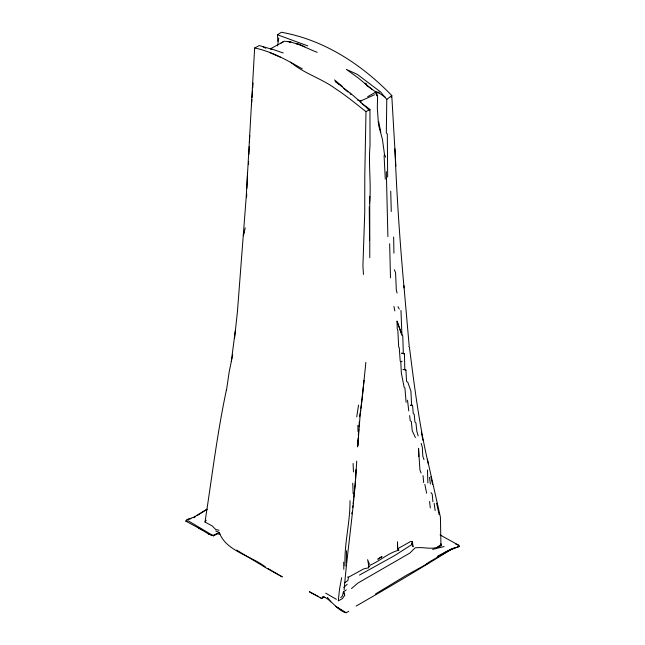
<?xml version="1.0" encoding="UTF-8"?>
<svg xmlns="http://www.w3.org/2000/svg" width="645" height="645" viewBox="0 0 645 645"><rect width="100%" height="100%" fill="white"/><g stroke="black" fill="none" stroke-linecap="round" stroke-linejoin="round"><path stroke-width="0.97" d="M369.577 240.013L369.262 206.876M387.669 177.036L387.306 133.886L386.315 133.015L386.782 99.483L380.687 92.05L357.378 74.425L346.413 69.418L358.104 77.876L372.205 89.502M390.475 277.81L389.661 243.754M418.186 435.899L416.815 431.223L415.969 423.015L414.953 422.104L414.203 414.3L413.268 413.671L412.566 405.415L411.615 404.979L410.897 391.039L407.793 382.219L406.552 381.469L405.923 370.045L404.794 369.512L404.439 353.879L401.754 353.194L404.439 353.879M346.333 562.392L346.502 550.741M277.543 45.884L278.769 38.031M345.075 566.06C343.962 544.09 350.275 522.482 349.993 500.681M369.779 257.742L369.73 196.314M367.134 85.785L365.957 83.165L365.118 83.794L367.134 85.785L375.858 92.009L377.623 95.5L377.317 107.884L378.51 124.84L382.404 139.183L384.493 154.429L385.702 157.203M246.592 196.991L246.704 194.081M246.922 188.267L247.511 172.747M358.08 438.132L357.781 445.88L360.063 416.057L364.054 380.381M357.636 446.937L357.902 440.406M248.519 164.37L248.647 161.379M248.938 154.405L249.276 146.431M249.446 142.448L249.736 135.474M271.408 49.141L259.314 45.561L254.646 47.988L246.197 197.193L237.465 311.269L234.595 337.932M359.08 426.7L359.297 421.725M369.625 203.111C371.351 184.019 368.327 164.765 370.02 145.73L369.956 109.408L362.135 103.789M356.725 461.127L355.314 483.524L353.774 497.295M393.652 237.005L393.918 253.162M355.959 472.406L356.161 469.52C353.799 509.711 347.47 549.629 344.14 589.627M251.453 105.264L251.881 99.467M252.018 97.54L252.509 90.776M252.727 87.873L253.074 83.044M358.306 435.262L358.749 429.53M352.759 507.518L352.944 505.664M353.129 503.801L353.589 499.157M365.86 362.345L362.2 398.215M235.256 331.038L231.297 361.531M362.095 399.134L360.95 408.366M226.524 389.983L229.209 371.73L232.708 354.831M351.799 513.855L352.073 512.041M356.741 416.847L358.539 405.1M359.62 416.807L360.652 410.236M351.477 588.587L357.975 583.024L409.825 553.087L415.074 547.887C423.781 546.509 433.19 550.669 441.204 545.646L440.906 543.727M341.665 577.662L339.496 589.224L338.303 600.866L342.495 598.576L344.712 595.238L343.487 591.272M412.405 541.582L411.808 543.267L413.058 546.75L412.405 541.582L410.534 541.542L397.715 548.742L397.497 541.889L397.505 548.621L398.82 550.185C388.395 552.813 380.276 560.803 370.391 565.036L368.456 567.818L363.812 568.866L348.494 577.202L347.857 580.556L344.672 582.717M244.004 232.232L243.342 235.691L245.229 227.887M343.293 592.191L342.495 595.867L340.737 597.657M384.493 154.429L384.106 156.017L385.283 179.157M226.492 389.564C217.163 433.303 211.858 477.977 204.997 522.031L212.31 525.997L215.688 529.497L219.058 530.238M391.201 97.5L391.765 95.508C361.756 64.508 324.387 39.926 281.333 32.25L277.56 34.798L277.753 41.272M360.474 102.692L360.998 100.886L374.543 94.71M350.171 93.848L350.533 93.106L350.969 94.654M204.997 522.031L206.231 520.225M203.32 530.633L185.776 521.087L187.082 519.58L194.016 517.105L207.005 509.228M386.782 99.483L391.765 95.508L395.877 166.063M369.956 109.408L365.989 111.666L364.788 175.819L364.748 212.519L362.909 265.821L363.466 274.447M343.809 587.45L347.179 584.273M375.535 593.972L406.011 575.501L425.111 565.004L428.949 562.166L450.17 549.983L459.224 546.492L458.934 545.388L440.051 534.899M309.471 591.957L321.879 598.52L324.016 596.939C332.231 600.785 337.061 610.097 346.123 612.75L348.768 611.299M458.135 546.226L459.224 546.492L451.169 549L437.56 556.401L450.17 549.983C419.242 569.341 387.822 587.885 356.145 606.042M436.286 547.79L440.938 544.646L440.414 517.129L427.369 459.184M346.292 589.885L343.519 591.747L344.712 595.238M193.839 517.725L195.499 516.661M197.168 515.597L206.964 509.3M281.075 43.078L284.058 41.256C295.716 41.675 306.456 48.302 317.203 52.334M425.111 565.004L429.014 562.771M367.658 96.726L375.858 92.009L379.341 92.308M283.461 41.707L270.763 48.633L283.211 52.987M443.696 553.313L448.638 550.717M359.467 575.074L394.659 555.571L412.292 544.275L411.808 543.267M197.588 527.271L208.666 534.084L213.431 535.85L217.244 533.939L219.937 534.084C227.161 551.322 251.953 556.224 265.587 567.116M219.937 534.084L219.268 532.48L212.915 535.495L208.666 534.084M449.46 550.282L455.531 547.444M403.327 353.347L402.77 335.827L401.924 334.949L397.03 321.21L397.231 328.918L397.884 330.78L398.666 346.921L399.263 347.752L400.206 361.176L400.787 361.7L402.166 361.192M411.615 404.979L410.414 405.286L412.566 405.415M432.601 549.403L444.155 546.517M187.082 519.58L190.968 518.701M375.93 92.364L376.648 95.67L377.623 95.5M324.016 596.939L322.242 597.117L325.443 597.504M185.776 521.087L188.284 520.862L213.431 535.85M296.24 43.908L298.022 43.763L304.851 46.771M289.081 41.989L290.871 41.852L287.888 41.385M404.794 369.512L402.996 369.472L405.923 370.045M270.747 49.076L271.779 49.246M347.494 577.025L348.494 577.202M254.646 47.988C271.763 51.487 287.251 60.324 302.311 68.838M357.572 99.943L360.998 100.886M277.56 34.798L307.762 45.892M269.489 52.447L280.511 57.228M215.744 530.948L219.268 532.48M455.362 543.8L458.934 545.388M408.712 346.51L409.382 346.857C414.38 386.266 419.323 425.789 428.482 464.473M262.539 46.521L265.724 48.238M325.693 593.166L336.376 599.294M309.318 591.562L318.525 596.665M320.202 597.593L321.879 598.52M268.102 568.592L282.325 576.92L266.425 568.1L236.61 550.072M335.489 606.252L346.123 612.75M385.049 96.968L379.929 93.646L375.858 92.009L376.648 95.67M337.125 607.243L344.785 612.411M290.621 62.178C304.085 73.619 321.283 78.271 335.36 88.615C346.083 95.581 355.967 103.748 365.989 111.666M334.489 79.899L342.592 86.624M339.036 84.519L335.174 81.286L353.654 95.903L369.367 110.053L366.416 107.231M343.624 88.365L347.986 92.025M397.505 548.621L398.82 550.185M431.005 492.578L432.206 494.126L432.924 501.786M327.37 597.351L330.885 601.882M398.005 306.665L399.247 309.084M415.412 437.552L412.244 430.82L411.341 421.564L410.204 420.637L409.631 415.582M394.337 269.763L395.562 272.69L396.328 290.194L397.086 293.007M369.504 564.286L367.594 559.675L368.569 564.577L368.456 567.818M421.08 473.011L419.919 469.923L418.557 448.291L418.726 456.604M397.03 321.21L401.924 334.949L400.964 310.455M424.007 459.683L422.822 456.273L422.33 447.267L421.193 443.389M407.503 400.19L408.777 410.897M378.655 121.47L380.792 132.29M440.938 544.646L441.204 545.646M430.852 476.703L432.642 484.476M436.601 503.261L439.1 514.492M424.837 484.355L426.627 493.167M421.322 431.989L422.951 440.374M393.958 306.464L394.829 310.946M434.141 503.31L435.149 510.542M429.489 477.397L430.4 484.04M403.891 285.542L409.164 345.744M429.594 501.447L430.279 507.97M406.1 402.335L404.931 388L404.133 387.29L401.351 373.028L400.787 361.7M423.023 475.567L423.676 482.589M404.068 287.92C399.844 241.649 396.756 195.242 394.917 148.777M427.458 469.971L427.869 482.928M353.089 463.441L353.46 471.938M387.903 236.626L386.323 171.578M352.734 483.21L353.17 493.804M357.846 425.378L358.015 431.57M390.725 191.178L391.265 211.487M343.688 562.134L343.801 569.309M380.977 557.183L377.768 559.199L382.025 556.538L380.977 557.183"/></g></svg>
